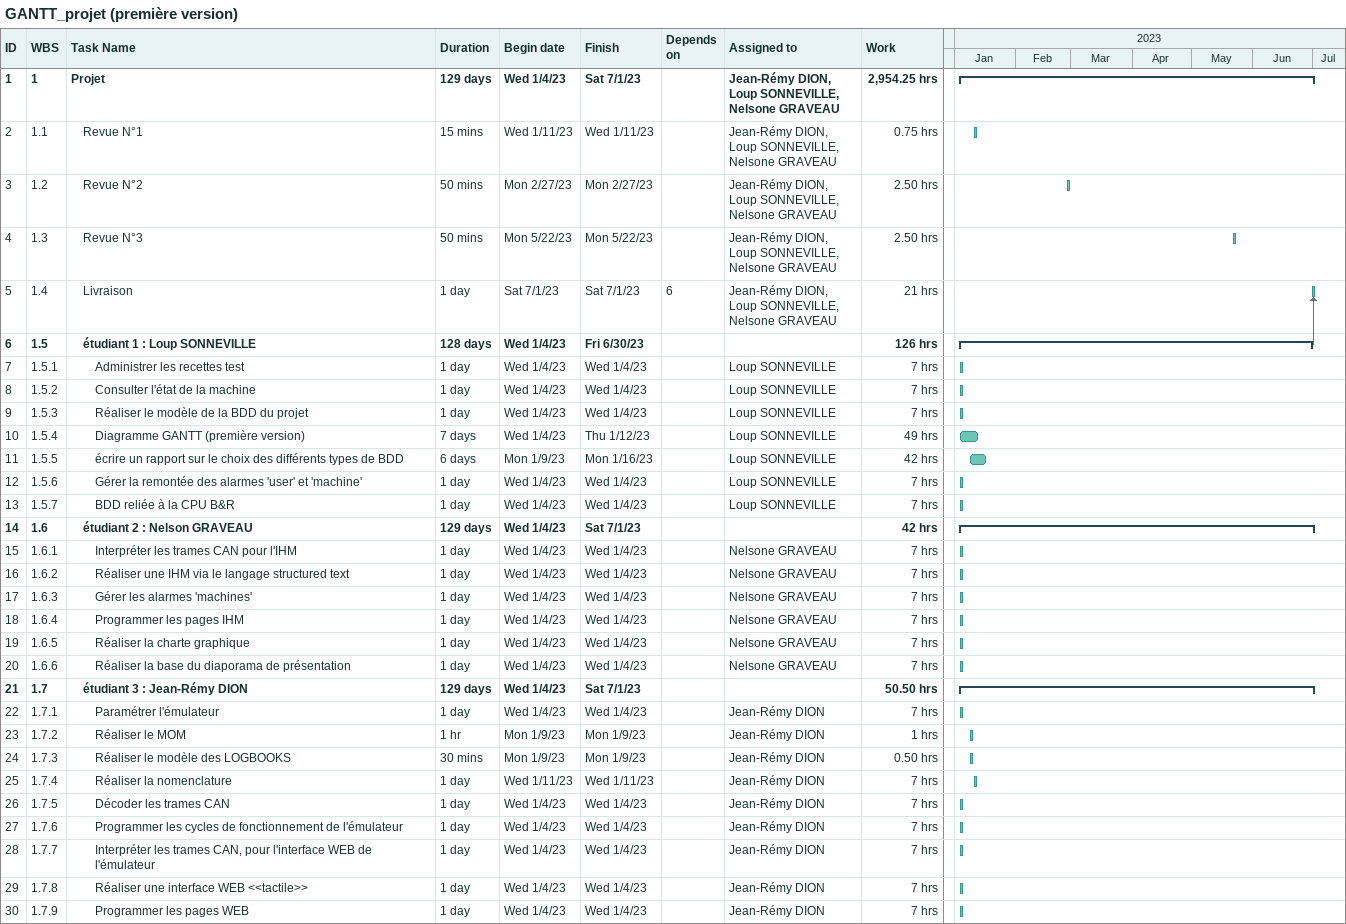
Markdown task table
GANTT_projet (première version)

| ID | WBS | Task | Duration | Start | Finish | Predecessors | Resources | Work (h) |
|---|---|---|---|---|---|---|---|---|
| 1 | 1 | **Projet** | 129d | 2023-01-04 | 2023-07-01 |  | Jean-Rémy DION, Loup SONNEVILLE, Nelsone GRAVEAU | 2954.25 |
| 2 | 1.1 | Revue N°1 | 15min | 2023-01-11 | 2023-01-11 |  | Jean-Rémy DION, Loup SONNEVILLE, Nelsone GRAVEAU | 0.75 |
| 3 | 1.2 | Revue N°2 | 50min | 2023-02-27 | 2023-02-27 |  | Jean-Rémy DION, Loup SONNEVILLE, Nelsone GRAVEAU | 2.50 |
| 4 | 1.3 | Revue N°3 | 50min | 2023-05-22 | 2023-05-22 |  | Jean-Rémy DION, Loup SONNEVILLE, Nelsone GRAVEAU | 2.50 |
| 5 | 1.4 | Livraison | 1d | 2023-07-01 | 2023-07-01 | 6 | Jean-Rémy DION, Loup SONNEVILLE, Nelsone GRAVEAU | 21 |
| 6 | 1.5 | **étudiant 1 : Loup SONNEVILLE** | 128d | 2023-01-04 | 2023-06-30 |  |  | 126 |
| 7 | 1.5.1 | Administrer les recettes test | 1d | 2023-01-04 | 2023-01-04 |  | Loup SONNEVILLE | 7 |
| 8 | 1.5.2 | Consulter l'état de la machine | 1d | 2023-01-04 | 2023-01-04 |  | Loup SONNEVILLE | 7 |
| 9 | 1.5.3 | Réaliser le modèle de la BDD du projet | 1d | 2023-01-04 | 2023-01-04 |  | Loup SONNEVILLE | 7 |
| 10 | 1.5.4 | Diagramme GANTT (première version) | 7d | 2023-01-04 | 2023-01-12 |  | Loup SONNEVILLE | 49 |
| 11 | 1.5.5 | écrire un rapport sur le choix des différents types de BDD | 6d | 2023-01-09 | 2023-01-16 |  | Loup SONNEVILLE | 42 |
| 12 | 1.5.6 | Gérer la remontée des alarmes 'user' et 'machine' | 1d | 2023-01-04 | 2023-01-04 |  | Loup SONNEVILLE | 7 |
| 13 | 1.5.7 | BDD reliée à la CPU B&R | 1d | 2023-01-04 | 2023-01-04 |  | Loup SONNEVILLE | 7 |
| 14 | 1.6 | **étudiant 2 : Nelson GRAVEAU** | 129d | 2023-01-04 | 2023-07-01 |  |  | 42 |
| 15 | 1.6.1 | Interpréter les trames CAN pour l'IHM | 1d | 2023-01-04 | 2023-01-04 |  | Nelsone GRAVEAU | 7 |
| 16 | 1.6.2 | Réaliser une IHM via le langage structured text | 1d | 2023-01-04 | 2023-01-04 |  | Nelsone GRAVEAU | 7 |
| 17 | 1.6.3 | Gérer les alarmes 'machines' | 1d | 2023-01-04 | 2023-01-04 |  | Nelsone GRAVEAU | 7 |
| 18 | 1.6.4 | Programmer les pages IHM | 1d | 2023-01-04 | 2023-01-04 |  | Nelsone GRAVEAU | 7 |
| 19 | 1.6.5 | Réaliser la charte graphique | 1d | 2023-01-04 | 2023-01-04 |  | Nelsone GRAVEAU | 7 |
| 20 | 1.6.6 | Réaliser la base du diaporama de présentation | 1d | 2023-01-04 | 2023-01-04 |  | Nelsone GRAVEAU | 7 |
| 21 | 1.7 | **étudiant 3 : Jean-Rémy DION** | 129d | 2023-01-04 | 2023-07-01 |  |  | 50.50 |
| 22 | 1.7.1 | Paramétrer l'émulateur | 1d | 2023-01-04 | 2023-01-04 |  | Jean-Rémy DION | 7 |
| 23 | 1.7.2 | Réaliser le MOM | 1h | 2023-01-09 | 2023-01-09 |  | Jean-Rémy DION | 1 |
| 24 | 1.7.3 | Réaliser le modèle des LOGBOOKS | 30min | 2023-01-09 | 2023-01-09 |  | Jean-Rémy DION | 0.50 |
| 25 | 1.7.4 | Réaliser la nomenclature | 1d | 2023-01-11 | 2023-01-11 |  | Jean-Rémy DION | 7 |
| 26 | 1.7.5 | Décoder les trames CAN | 1d | 2023-01-04 | 2023-01-04 |  | Jean-Rémy DION | 7 |
| 27 | 1.7.6 | Programmer les cycles de fonctionnement de l'émulateur | 1d | 2023-01-04 | 2023-01-04 |  | Jean-Rémy DION | 7 |
| 28 | 1.7.7 | Interpréter les trames CAN, pour l'interface WEB de l'émulateur | 1d | 2023-01-04 | 2023-01-04 |  | Jean-Rémy DION | 7 |
| 29 | 1.7.8 | Réaliser une interface WEB <<tactile>> | 1d | 2023-01-04 | 2023-01-04 |  | Jean-Rémy DION | 7 |
| 30 | 1.7.9 | Programmer les pages WEB | 1d | 2023-01-04 | 2023-01-04 |  | Jean-Rémy DION | 7 |
